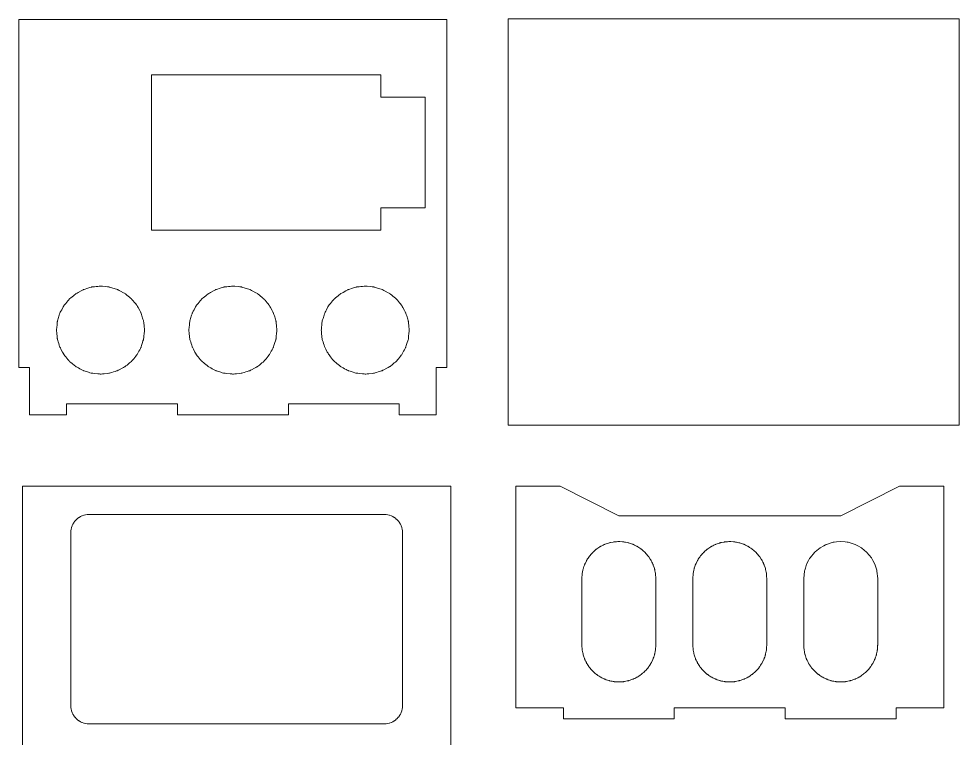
# Model space of a CAD drawing. Header units: inches. Extents: x 14 to 268, y -400 to -14.
# Drawn here: x 14.1 to 268.4, y -208.4 to -13.7 of the extents above; entities that cross this region are included whole.
import ezdxf

# ---------------------------------------------------------------- set-up
doc = ezdxf.new("R2010")
doc.units = ezdxf.units.IN
doc.header["$MEASUREMENT"] = 0
doc.layers.add('Layer 1', color=7, linetype='Continuous')

# ---------------------------------------------------------------- blocks, each defined once
blk = doc.blocks.new('block 2')
at = {"layer": 'Layer 1', "color": 7, "lineweight": 9, "true_color": 0xffffff}
blk.add_lwpolyline([(119.7, -97.97), (119.7, -97.94), (119.69, -97.85), (119.66, -97.55), (119.62, -97.13), (119.57, -96.66), (119.53, -96.2), (119.49, -95.83), (119.47, -95.6), (119.45, -95.54), (119.39, -95.35), (119.29, -95.01), (119.02, -94.14), (118.9, -93.75), (118.81, -93.46), (118.78, -93.37), (118.77, -93.34), (118.76, -93.32), (118.72, -93.25), (118.59, -93), (118.4, -92.65), (117.97, -91.87), (117.8, -91.55), (117.69, -91.35), (117.66, -91.3), (117.54, -91.15), (117.32, -90.89), (117.05, -90.56), (116.5, -89.89), (116.3, -89.66), (116.25, -89.59), (116.22, -89.55), (116.2, -89.54), (116.15, -89.5), (115.94, -89.33), (115.64, -89.08), (115.3, -88.79), (114.96, -88.51), (114.67, -88.28), (114.49, -88.13), (114.44, -88.09), (114.28, -88.01), (113.99, -87.85), (113.21, -87.42), (112.84, -87.23), (112.57, -87.08), (112.48, -87.03), (112.44, -87), (112.42, -87), (112.36, -86.98), (112.11, -86.9), (111.73, -86.78), (110.86, -86.51), (110.49, -86.4), (110.26, -86.33), (110.19, -86.31), (110.13, -86.3), (110.01, -86.29), (109.67, -86.26), (109.23, -86.21), (108.31, -86.12), (107.98, -86.09), (107.87, -86.07), (107.81, -86.07), (107.73, -86.07), (107.47, -86.1), (107.07, -86.14), (106.6, -86.19), (106.14, -86.24), (105.74, -86.28), (105.47, -86.3), (105.4, -86.31), (105.35, -86.33), (105.24, -86.36), (104.93, -86.46), (104.08, -86.72), (103.67, -86.85), (103.35, -86.95), (103.24, -86.98), (103.18, -87), (103.12, -87.03), (102.91, -87.15), (102.58, -87.33), (101.79, -87.75), (101.45, -87.94), (101.22, -88.06), (101.16, -88.09), (101.15, -88.1), (101.11, -88.13), (101.03, -88.2), (100.79, -88.39), (100.47, -88.66), (99.8, -89.22), (99.54, -89.43), (99.4, -89.54), (99.36, -89.59), (99.21, -89.77), (98.98, -90.05), (98.7, -90.39), (98.41, -90.74), (98.16, -91.04), (97.99, -91.25), (97.95, -91.3), (97.93, -91.32), (97.91, -91.35), (97.87, -91.43), (97.72, -91.7), (97.31, -92.47), (97.1, -92.85), (96.94, -93.15), (96.85, -93.32), (96.83, -93.37), (96.76, -93.59), (96.65, -93.95), (96.38, -94.81), (96.26, -95.2), (96.18, -95.47), (96.15, -95.55), (96.15, -95.57), (96.14, -95.61), (96.13, -95.7), (96.1, -96.01), (96.06, -96.44), (95.96, -97.36), (95.93, -97.73), (95.91, -97.94), (95.91, -98), (95.93, -98.22), (95.97, -98.6), (96.01, -99.05), (96.06, -99.53), (96.1, -99.95), (96.13, -100.25), (96.14, -100.34), (96.15, -100.37), (96.15, -100.39), (96.18, -100.47), (96.27, -100.76), (96.39, -101.15), (96.52, -101.59), (96.66, -102.01), (96.76, -102.36), (96.83, -102.57), (96.85, -102.62), (96.95, -102.8), (97.12, -103.11), (97.54, -103.89), (97.73, -104.25), (97.88, -104.51), (97.92, -104.59), (97.94, -104.62), (97.95, -104.64), (98, -104.7), (98.18, -104.91), (98.43, -105.22), (98.99, -105.9), (99.22, -106.18), (99.36, -106.35), (99.4, -106.4), (99.55, -106.52), (99.82, -106.73), (100.15, -107.01), (100.81, -107.56), (101.05, -107.75), (101.12, -107.81), (101.15, -107.83), (101.17, -107.84), (101.23, -107.88), (101.47, -108.01), (101.81, -108.19), (102.21, -108.41), (102.6, -108.62), (102.92, -108.8), (103.13, -108.91), (103.19, -108.94), (103.25, -108.96), (103.36, -108.99), (103.69, -109.09), (104.55, -109.36), (104.95, -109.49), (105.26, -109.58), (105.35, -109.61), (105.4, -109.63), (105.42, -109.63), (105.49, -109.63), (105.76, -109.66), (106.16, -109.7), (107.1, -109.8), (107.49, -109.84), (107.74, -109.86), (107.81, -109.87), (107.88, -109.86), (107.99, -109.85), (108.34, -109.81), (108.78, -109.77), (109.69, -109.68), (110.03, -109.64), (110.14, -109.63), (110.19, -109.63), (110.27, -109.61), (110.51, -109.53), (110.88, -109.41), (111.32, -109.28), (111.75, -109.14), (112.12, -109.03), (112.37, -108.95), (112.44, -108.93), (112.49, -108.9), (112.58, -108.85), (112.86, -108.7), (113.63, -108.28), (114.01, -108.08), (114.3, -107.92), (114.39, -107.87), (114.45, -107.84), (114.5, -107.8), (114.69, -107.65), (114.98, -107.41), (115.66, -106.84), (115.96, -106.6), (116.16, -106.43), (116.21, -106.39), (116.22, -106.38), (116.25, -106.34), (116.31, -106.27), (116.51, -106.03), (116.78, -105.71), (117.33, -105.03), (117.55, -104.77), (117.66, -104.63), (117.69, -104.58), (117.81, -104.37), (117.98, -104.05), (118.19, -103.66), (118.41, -103.26), (118.6, -102.92), (118.73, -102.68), (118.76, -102.62), (118.77, -102.6), (118.78, -102.56), (118.81, -102.47), (118.9, -102.17), (119.16, -101.33), (119.29, -100.91), (119.4, -100.57), (119.46, -100.39), (119.47, -100.32), (119.49, -100.09), (119.53, -99.71), (119.62, -98.78), (119.66, -98.36), (119.69, -98.07), (119.7, -97.99), (119.7, -97.97)], dxfattribs=at)
blk = doc.blocks.new('block 3')
at = {"layer": 'Layer 1', "color": 7, "lineweight": 9, "true_color": 0xffffff}
blk.add_lwpolyline([(83.9, -97.97), (83.9, -97.94), (83.89, -97.85), (83.86, -97.55), (83.82, -97.13), (83.77, -96.66), (83.73, -96.2), (83.69, -95.83), (83.67, -95.6), (83.65, -95.54), (83.59, -95.35), (83.49, -95.01), (83.22, -94.14), (83.1, -93.75), (83.01, -93.46), (82.98, -93.37), (82.97, -93.34), (82.96, -93.32), (82.92, -93.25), (82.79, -93), (82.6, -92.65), (82.17, -91.87), (82, -91.55), (81.89, -91.35), (81.86, -91.3), (81.74, -91.15), (81.52, -90.89), (81.25, -90.56), (80.7, -89.89), (80.5, -89.66), (80.45, -89.59), (80.42, -89.55), (80.4, -89.54), (80.35, -89.5), (80.14, -89.33), (79.84, -89.08), (79.5, -88.79), (79.16, -88.51), (78.87, -88.28), (78.69, -88.13), (78.64, -88.09), (78.48, -88.01), (78.19, -87.85), (77.41, -87.42), (77.04, -87.23), (76.77, -87.08), (76.68, -87.03), (76.64, -87), (76.62, -87), (76.56, -86.98), (76.31, -86.9), (75.93, -86.78), (75.06, -86.51), (74.69, -86.4), (74.46, -86.33), (74.39, -86.31), (74.33, -86.3), (74.21, -86.29), (73.87, -86.26), (73.43, -86.21), (72.51, -86.12), (72.18, -86.09), (72.07, -86.07), (72.01, -86.07), (71.93, -86.07), (71.67, -86.1), (71.27, -86.14), (70.8, -86.19), (70.34, -86.24), (69.94, -86.28), (69.67, -86.3), (69.6, -86.31), (69.55, -86.33), (69.44, -86.36), (69.13, -86.46), (68.28, -86.72), (67.87, -86.85), (67.55, -86.95), (67.44, -86.98), (67.38, -87), (67.32, -87.03), (67.11, -87.15), (66.78, -87.33), (65.99, -87.75), (65.65, -87.94), (65.42, -88.06), (65.36, -88.09), (65.35, -88.1), (65.31, -88.13), (65.23, -88.2), (64.99, -88.39), (64.67, -88.66), (64, -89.22), (63.74, -89.43), (63.6, -89.54), (63.56, -89.59), (63.41, -89.77), (63.18, -90.05), (62.9, -90.39), (62.61, -90.74), (62.36, -91.04), (62.19, -91.25), (62.15, -91.3), (62.14, -91.32), (62.11, -91.35), (62.07, -91.43), (61.92, -91.7), (61.51, -92.47), (61.3, -92.85), (61.14, -93.15), (61.05, -93.32), (61.03, -93.37), (60.96, -93.59), (60.85, -93.95), (60.58, -94.81), (60.46, -95.2), (60.38, -95.47), (60.35, -95.55), (60.35, -95.57), (60.34, -95.61), (60.33, -95.7), (60.3, -96.01), (60.26, -96.44), (60.16, -97.36), (60.13, -97.73), (60.11, -97.94), (60.11, -98), (60.13, -98.22), (60.17, -98.6), (60.21, -99.05), (60.26, -99.53), (60.3, -99.95), (60.33, -100.25), (60.34, -100.34), (60.35, -100.37), (60.35, -100.39), (60.38, -100.47), (60.47, -100.76), (60.59, -101.15), (60.72, -101.59), (60.86, -102.01), (60.96, -102.36), (61.03, -102.57), (61.05, -102.62), (61.15, -102.8), (61.32, -103.11), (61.74, -103.89), (61.93, -104.25), (62.08, -104.51), (62.12, -104.59), (62.14, -104.62), (62.15, -104.64), (62.2, -104.7), (62.38, -104.91), (62.63, -105.22), (63.19, -105.9), (63.42, -106.18), (63.56, -106.35), (63.6, -106.4), (63.75, -106.52), (64.02, -106.73), (64.35, -107.01), (65.01, -107.56), (65.25, -107.75), (65.32, -107.81), (65.35, -107.83), (65.37, -107.84), (65.43, -107.88), (65.67, -108.01), (66.01, -108.19), (66.41, -108.41), (66.8, -108.62), (67.12, -108.8), (67.33, -108.91), (67.39, -108.94), (67.45, -108.96), (67.56, -108.99), (67.89, -109.09), (68.75, -109.36), (69.15, -109.49), (69.46, -109.58), (69.55, -109.61), (69.6, -109.63), (69.62, -109.63), (69.69, -109.63), (69.96, -109.66), (70.36, -109.7), (71.3, -109.8), (71.69, -109.84), (71.94, -109.86), (72.01, -109.87), (72.08, -109.86), (72.19, -109.85), (72.54, -109.81), (72.98, -109.77), (73.89, -109.68), (74.23, -109.64), (74.34, -109.63), (74.39, -109.63), (74.47, -109.61), (74.71, -109.53), (75.08, -109.41), (75.52, -109.28), (75.95, -109.14), (76.32, -109.03), (76.57, -108.95), (76.64, -108.93), (76.69, -108.9), (76.78, -108.85), (77.06, -108.7), (77.83, -108.28), (78.21, -108.08), (78.5, -107.92), (78.59, -107.87), (78.65, -107.84), (78.7, -107.8), (78.89, -107.65), (79.18, -107.41), (79.86, -106.84), (80.16, -106.6), (80.36, -106.43), (80.41, -106.39), (80.42, -106.38), (80.45, -106.34), (80.51, -106.27), (80.71, -106.03), (80.98, -105.71), (81.53, -105.03), (81.75, -104.77), (81.86, -104.63), (81.89, -104.58), (82.01, -104.37), (82.18, -104.05), (82.39, -103.66), (82.61, -103.26), (82.8, -102.92), (82.93, -102.68), (82.96, -102.62), (82.97, -102.6), (82.98, -102.56), (83.01, -102.47), (83.1, -102.17), (83.36, -101.33), (83.49, -100.91), (83.6, -100.57), (83.66, -100.39), (83.67, -100.32), (83.69, -100.09), (83.73, -99.71), (83.82, -98.78), (83.86, -98.36), (83.89, -98.07), (83.9, -97.99), (83.9, -97.97)], dxfattribs=at)
blk = doc.blocks.new('block 4')
at = {"layer": 'Layer 1', "color": 7, "lineweight": 9, "true_color": 0xffffff}
blk.add_lwpolyline([(48.1, -97.97), (48.1, -97.94), (48.09, -97.85), (48.06, -97.55), (48.02, -97.13), (47.97, -96.66), (47.93, -96.2), (47.89, -95.83), (47.87, -95.6), (47.85, -95.54), (47.79, -95.35), (47.69, -95.01), (47.42, -94.14), (47.3, -93.75), (47.21, -93.46), (47.18, -93.37), (47.17, -93.34), (47.16, -93.32), (47.12, -93.25), (46.99, -93), (46.8, -92.65), (46.37, -91.87), (46.2, -91.55), (46.09, -91.35), (46.06, -91.3), (45.94, -91.15), (45.72, -90.89), (45.45, -90.56), (44.9, -89.89), (44.7, -89.66), (44.65, -89.59), (44.62, -89.55), (44.6, -89.54), (44.55, -89.5), (44.34, -89.33), (44.04, -89.08), (43.7, -88.79), (43.36, -88.51), (43.07, -88.28), (42.89, -88.13), (42.84, -88.09), (42.68, -88.01), (42.39, -87.85), (41.61, -87.42), (41.24, -87.23), (40.97, -87.08), (40.88, -87.03), (40.84, -87), (40.82, -87), (40.76, -86.98), (40.51, -86.9), (40.13, -86.78), (39.26, -86.51), (38.89, -86.4), (38.66, -86.33), (38.59, -86.31), (38.53, -86.3), (38.41, -86.29), (38.07, -86.26), (37.63, -86.21), (36.71, -86.12), (36.38, -86.09), (36.27, -86.07), (36.21, -86.07), (36.13, -86.07), (35.87, -86.1), (35.47, -86.14), (35, -86.19), (34.54, -86.24), (34.14, -86.28), (33.87, -86.3), (33.8, -86.31), (33.75, -86.33), (33.64, -86.36), (33.33, -86.46), (32.48, -86.72), (32.07, -86.85), (31.75, -86.95), (31.64, -86.98), (31.58, -87), (31.52, -87.03), (31.31, -87.15), (30.98, -87.33), (30.19, -87.75), (29.85, -87.94), (29.62, -88.06), (29.56, -88.09), (29.55, -88.1), (29.51, -88.13), (29.43, -88.2), (29.19, -88.39), (28.87, -88.66), (28.2, -89.22), (27.94, -89.43), (27.8, -89.54), (27.76, -89.59), (27.61, -89.77), (27.38, -90.05), (27.1, -90.39), (26.81, -90.74), (26.56, -91.04), (26.39, -91.25), (26.35, -91.3), (26.33, -91.32), (26.31, -91.35), (26.27, -91.43), (26.12, -91.7), (25.71, -92.47), (25.5, -92.85), (25.34, -93.15), (25.25, -93.32), (25.23, -93.37), (25.16, -93.59), (25.05, -93.95), (24.78, -94.81), (24.66, -95.2), (24.58, -95.47), (24.55, -95.55), (24.55, -95.57), (24.54, -95.61), (24.53, -95.7), (24.5, -96.01), (24.46, -96.44), (24.36, -97.36), (24.33, -97.73), (24.31, -97.94), (24.31, -98), (24.33, -98.22), (24.37, -98.6), (24.41, -99.05), (24.46, -99.53), (24.5, -99.95), (24.53, -100.25), (24.54, -100.34), (24.55, -100.37), (24.55, -100.39), (24.58, -100.47), (24.67, -100.76), (24.79, -101.15), (24.92, -101.59), (25.06, -102.01), (25.16, -102.36), (25.23, -102.57), (25.25, -102.62), (25.35, -102.8), (25.52, -103.11), (25.94, -103.89), (26.13, -104.25), (26.28, -104.51), (26.32, -104.59), (26.34, -104.62), (26.35, -104.64), (26.4, -104.7), (26.58, -104.91), (26.83, -105.22), (27.39, -105.9), (27.62, -106.18), (27.76, -106.35), (27.8, -106.4), (27.95, -106.52), (28.22, -106.73), (28.55, -107.01), (29.21, -107.56), (29.45, -107.75), (29.52, -107.81), (29.55, -107.83), (29.57, -107.84), (29.63, -107.88), (29.87, -108.01), (30.21, -108.19), (30.61, -108.41), (31, -108.62), (31.32, -108.8), (31.53, -108.91), (31.59, -108.94), (31.65, -108.96), (31.76, -108.99), (32.09, -109.09), (32.95, -109.36), (33.35, -109.49), (33.66, -109.58), (33.75, -109.61), (33.8, -109.63), (33.82, -109.63), (33.88, -109.63), (34.16, -109.66), (34.56, -109.7), (35.5, -109.8), (35.89, -109.84), (36.14, -109.86), (36.21, -109.87), (36.28, -109.86), (36.39, -109.85), (36.74, -109.81), (37.18, -109.77), (38.09, -109.68), (38.43, -109.64), (38.54, -109.63), (38.59, -109.63), (38.67, -109.61), (38.91, -109.53), (39.28, -109.41), (39.72, -109.28), (40.15, -109.14), (40.52, -109.03), (40.77, -108.95), (40.84, -108.93), (40.89, -108.9), (40.98, -108.85), (41.26, -108.7), (42.03, -108.28), (42.41, -108.08), (42.7, -107.92), (42.79, -107.87), (42.85, -107.84), (42.9, -107.8), (43.09, -107.65), (43.38, -107.41), (44.06, -106.84), (44.36, -106.6), (44.56, -106.43), (44.61, -106.39), (44.62, -106.38), (44.65, -106.34), (44.71, -106.27), (44.91, -106.03), (45.18, -105.71), (45.73, -105.03), (45.95, -104.77), (46.06, -104.63), (46.09, -104.58), (46.21, -104.37), (46.38, -104.05), (46.59, -103.66), (46.81, -103.26), (47, -102.92), (47.13, -102.68), (47.16, -102.62), (47.17, -102.6), (47.18, -102.56), (47.21, -102.47), (47.3, -102.17), (47.56, -101.33), (47.69, -100.91), (47.8, -100.57), (47.86, -100.39), (47.87, -100.32), (47.89, -100.09), (47.93, -99.71), (48.02, -98.78), (48.06, -98.36), (48.09, -98.07), (48.1, -97.99), (48.1, -97.97)], dxfattribs=at)
blk = doc.blocks.new('block 5')
at = {"layer": 'Layer 1', "color": 7, "lineweight": 9, "true_color": 0xffffff}
blk.add_lwpolyline([(50.01, -28.91), (112.01, -28.91)], dxfattribs=at)
blk = doc.blocks.new('block 6')
at = {"layer": 'Layer 1', "color": 7, "lineweight": 9, "true_color": 0xffffff}
blk.add_lwpolyline([(50.01, -28.91), (50.01, -49.91)], dxfattribs=at)
blk = doc.blocks.new('block 7')
at = {"layer": 'Layer 1', "color": 7, "lineweight": 9, "true_color": 0xffffff}
blk.add_lwpolyline([(72.01, -13.91), (14.11, -13.91)], dxfattribs=at)
blk = doc.blocks.new('block 8')
at = {"layer": 'Layer 1', "color": 7, "lineweight": 9, "true_color": 0xffffff}
blk.add_lwpolyline([(14.11, -13.91), (14.11, -108.11)], dxfattribs=at)
blk = doc.blocks.new('block 9')
at = {"layer": 'Layer 1', "color": 7, "lineweight": 9, "true_color": 0xffffff}
blk.add_lwpolyline([(14.11, -108.11), (17.01, -108.11)], dxfattribs=at)
blk = doc.blocks.new('block 10')
at = {"layer": 'Layer 1', "color": 7, "lineweight": 9, "true_color": 0xffffff}
blk.add_lwpolyline([(17.01, -108.11), (17.01, -120.91)], dxfattribs=at)
blk = doc.blocks.new('block 11')
at = {"layer": 'Layer 1', "color": 7, "lineweight": 9, "true_color": 0xffffff}
blk.add_lwpolyline([(17.01, -120.91), (27.01, -120.91)], dxfattribs=at)
blk = doc.blocks.new('block 12')
at = {"layer": 'Layer 1', "color": 7, "lineweight": 9, "true_color": 0xffffff}
blk.add_lwpolyline([(27.01, -120.91), (27.01, -117.91)], dxfattribs=at)
blk = doc.blocks.new('block 13')
at = {"layer": 'Layer 1', "color": 7, "lineweight": 9, "true_color": 0xffffff}
blk.add_lwpolyline([(27.01, -117.91), (57.01, -117.91)], dxfattribs=at)
blk = doc.blocks.new('block 14')
at = {"layer": 'Layer 1', "color": 7, "lineweight": 9, "true_color": 0xffffff}
blk.add_lwpolyline([(57.01, -117.91), (57.01, -120.91)], dxfattribs=at)
blk = doc.blocks.new('block 15')
at = {"layer": 'Layer 1', "color": 7, "lineweight": 9, "true_color": 0xffffff}
blk.add_lwpolyline([(57.01, -120.91), (72.01, -120.91)], dxfattribs=at)
blk = doc.blocks.new('block 16')
at = {"layer": 'Layer 1', "color": 7, "lineweight": 9, "true_color": 0xffffff}
blk.add_lwpolyline([(87.01, -120.91), (72.01, -120.91)], dxfattribs=at)
blk = doc.blocks.new('block 17')
at = {"layer": 'Layer 1', "color": 7, "lineweight": 9, "true_color": 0xffffff}
blk.add_lwpolyline([(87.01, -117.91), (87.01, -120.91)], dxfattribs=at)
blk = doc.blocks.new('block 18')
at = {"layer": 'Layer 1', "color": 7, "lineweight": 9, "true_color": 0xffffff}
blk.add_lwpolyline([(117.01, -117.91), (87.01, -117.91)], dxfattribs=at)
blk = doc.blocks.new('block 19')
at = {"layer": 'Layer 1', "color": 7, "lineweight": 9, "true_color": 0xffffff}
blk.add_lwpolyline([(117.01, -120.91), (117.01, -117.91)], dxfattribs=at)
blk = doc.blocks.new('block 20')
at = {"layer": 'Layer 1', "color": 7, "lineweight": 9, "true_color": 0xffffff}
blk.add_lwpolyline([(127.01, -120.91), (117.01, -120.91)], dxfattribs=at)
blk = doc.blocks.new('block 21')
at = {"layer": 'Layer 1', "color": 7, "lineweight": 9, "true_color": 0xffffff}
blk.add_lwpolyline([(127.01, -108.11), (127.01, -120.91)], dxfattribs=at)
blk = doc.blocks.new('block 22')
at = {"layer": 'Layer 1', "color": 7, "lineweight": 9, "true_color": 0xffffff}
blk.add_lwpolyline([(129.91, -108.11), (127.01, -108.11)], dxfattribs=at)
blk = doc.blocks.new('block 23')
at = {"layer": 'Layer 1', "color": 7, "lineweight": 9, "true_color": 0xffffff}
blk.add_lwpolyline([(129.91, -13.91), (129.91, -108.11)], dxfattribs=at)
blk = doc.blocks.new('block 24')
at = {"layer": 'Layer 1', "color": 7, "lineweight": 9, "true_color": 0xffffff}
blk.add_lwpolyline([(72.01, -13.91), (129.91, -13.91)], dxfattribs=at)
blk = doc.blocks.new('block 25')
at = {"layer": 'Layer 1', "color": 7, "lineweight": 9, "true_color": 0xffffff}
blk.add_lwpolyline([(112.01, -28.91), (112.01, -34.91)], dxfattribs=at)
blk = doc.blocks.new('block 26')
at = {"layer": 'Layer 1', "color": 7, "lineweight": 9, "true_color": 0xffffff}
blk.add_lwpolyline([(112.01, -34.91), (124.01, -34.91)], dxfattribs=at)
blk = doc.blocks.new('block 27')
at = {"layer": 'Layer 1', "color": 7, "lineweight": 9, "true_color": 0xffffff}
blk.add_lwpolyline([(124.01, -34.91), (124.01, -49.91)], dxfattribs=at)
blk = doc.blocks.new('block 28')
at = {"layer": 'Layer 1', "color": 7, "lineweight": 9, "true_color": 0xffffff}
blk.add_lwpolyline([(124.01, -64.91), (124.01, -49.91)], dxfattribs=at)
blk = doc.blocks.new('block 29')
at = {"layer": 'Layer 1', "color": 7, "lineweight": 9, "true_color": 0xffffff}
blk.add_lwpolyline([(112.01, -64.91), (124.01, -64.91)], dxfattribs=at)
blk = doc.blocks.new('block 30')
at = {"layer": 'Layer 1', "color": 7, "lineweight": 9, "true_color": 0xffffff}
blk.add_lwpolyline([(112.01, -70.91), (112.01, -64.91)], dxfattribs=at)
blk = doc.blocks.new('block 31')
at = {"layer": 'Layer 1', "color": 7, "lineweight": 9, "true_color": 0xffffff}
blk.add_lwpolyline([(50.01, -70.91), (112.01, -70.91)], dxfattribs=at)
blk = doc.blocks.new('block 32')
at = {"layer": 'Layer 1', "color": 7, "lineweight": 9, "true_color": 0xffffff}
blk.add_lwpolyline([(50.01, -70.91), (50.01, -49.91)], dxfattribs=at)
blk = doc.blocks.new('block 33')
at = {"layer": 'Layer 1', "color": 7, "lineweight": 9, "true_color": 0xffffff}
blk.add_lwpolyline([(73.02, -140.18), (15.12, -140.18)], dxfattribs=at)
blk = doc.blocks.new('block 34')
at = {"layer": 'Layer 1', "color": 7, "lineweight": 9, "true_color": 0xffffff}
blk.add_lwpolyline([(15.12, -140.18), (15.12, -234.38)], dxfattribs=at)
blk = doc.blocks.new('block 40')
at = {"layer": 'Layer 1', "color": 7, "lineweight": 9, "true_color": 0xffffff}
blk.add_lwpolyline([(130.92, -140.18), (130.92, -234.38)], dxfattribs=at)
blk = doc.blocks.new('block 41')
at = {"layer": 'Layer 1', "color": 7, "lineweight": 9, "true_color": 0xffffff}
blk.add_lwpolyline([(73.02, -140.18), (130.92, -140.18)], dxfattribs=at)
blk = doc.blocks.new('block 45')
at = {"layer": 'Layer 1', "color": 7, "lineweight": 9, "true_color": 0xffffff}
blk.add_lwpolyline([(117.9, -199.53), (117.9, -152.83)], dxfattribs=at)
blk = doc.blocks.new('block 46')
at = {"layer": 'Layer 1', "color": 7, "lineweight": 9, "true_color": 0xffffff}
blk.add_open_spline([(112.9, -204.53), (112.9, -204.53), (113.4, -204.51), (113.4, -204.51), (113.4, -204.51), (113.4, -204.51), (113.88, -204.43), (114.36, -204.32), (114.36, -204.32), (114.36, -204.32), (114.36, -204.32), (114.82, -204.15), (114.82, -204.15), (114.82, -204.15), (114.82, -204.15), (115.26, -203.94), (115.68, -203.69), (115.68, -203.69), (115.68, -203.69), (115.68, -203.69), (116.07, -203.4), (116.07, -203.4), (116.07, -203.4), (116.07, -203.4), (116.44, -203.07), (116.77, -202.7), (116.77, -202.7), (116.77, -202.7), (116.77, -202.7), (117.06, -202.31), (117.06, -202.31), (117.06, -202.31), (117.06, -202.31), (117.31, -201.89), (117.52, -201.44), (117.52, -201.44), (117.52, -201.44), (117.52, -201.44), (117.69, -200.99), (117.69, -200.99), (117.69, -200.99), (117.69, -200.99), (117.81, -200.51), (117.88, -200.03), (117.88, -200.03), (117.88, -200.03), (117.88, -200.03), (117.9, -199.53), (117.9, -199.53)], degree=3, knots=[0, 0, 0, 0, 1, 1, 1, 2, 2, 2, 3, 3, 3, 4, 4, 4, 5, 5, 5, 6, 6, 6, 7, 7, 7, 8, 8, 8, 9, 9, 9, 10, 10, 10, 11, 11, 11, 12, 12, 12, 13, 13, 13, 14, 14, 14, 15, 15, 15, 16, 16, 16, 16], dxfattribs=at)
blk = doc.blocks.new('block 47')
at = {"layer": 'Layer 1', "color": 7, "lineweight": 9, "true_color": 0xffffff}
blk.add_lwpolyline([(112.9, -204.53), (73.02, -204.53)], dxfattribs=at)
blk = doc.blocks.new('block 48')
at = {"layer": 'Layer 1', "color": 7, "lineweight": 9, "true_color": 0xffffff}
blk.add_lwpolyline([(33.14, -204.53), (73.02, -204.53)], dxfattribs=at)
blk = doc.blocks.new('block 49')
at = {"layer": 'Layer 1', "color": 7, "lineweight": 9, "true_color": 0xffffff}
blk.add_open_spline([(28.14, -199.53), (28.14, -199.53), (28.17, -200.03), (28.17, -200.03), (28.17, -200.03), (28.17, -200.03), (28.24, -200.51), (28.36, -200.99), (28.36, -200.99), (28.36, -200.99), (28.36, -200.99), (28.52, -201.44), (28.52, -201.44), (28.52, -201.44), (28.52, -201.44), (28.73, -201.89), (28.98, -202.31), (28.98, -202.31), (28.98, -202.31), (28.98, -202.31), (29.27, -202.7), (29.27, -202.7), (29.27, -202.7), (29.27, -202.7), (29.61, -203.07), (29.97, -203.4), (29.97, -203.4), (29.97, -203.4), (29.97, -203.4), (30.37, -203.69), (30.37, -203.69), (30.37, -203.69), (30.37, -203.69), (30.79, -203.94), (31.23, -204.15), (31.23, -204.15), (31.23, -204.15), (31.23, -204.15), (31.69, -204.32), (31.69, -204.32), (31.69, -204.32), (31.69, -204.32), (32.16, -204.43), (32.65, -204.51), (32.65, -204.51), (32.65, -204.51), (32.65, -204.51), (33.14, -204.53), (33.14, -204.53)], degree=3, knots=[0, 0, 0, 0, 1, 1, 1, 2, 2, 2, 3, 3, 3, 4, 4, 4, 5, 5, 5, 6, 6, 6, 7, 7, 7, 8, 8, 8, 9, 9, 9, 10, 10, 10, 11, 11, 11, 12, 12, 12, 13, 13, 13, 14, 14, 14, 15, 15, 15, 16, 16, 16, 16], dxfattribs=at)
blk = doc.blocks.new('block 50')
at = {"layer": 'Layer 1', "color": 7, "lineweight": 9, "true_color": 0xffffff}
blk.add_lwpolyline([(28.14, -199.53), (28.14, -152.83)], dxfattribs=at)
blk = doc.blocks.new('block 51')
at = {"layer": 'Layer 1', "color": 7, "lineweight": 9, "true_color": 0xffffff}
blk.add_open_spline([(33.14, -147.83), (33.14, -147.83), (32.65, -147.86), (32.65, -147.86), (32.65, -147.86), (32.65, -147.86), (32.16, -147.93), (31.69, -148.05), (31.69, -148.05), (31.69, -148.05), (31.69, -148.05), (31.23, -148.21), (31.23, -148.21), (31.23, -148.21), (31.23, -148.21), (30.79, -148.42), (30.37, -148.67), (30.37, -148.67), (30.37, -148.67), (30.37, -148.67), (29.97, -148.96), (29.97, -148.96), (29.97, -148.96), (29.97, -148.96), (29.61, -149.3), (29.27, -149.66), (29.27, -149.66), (29.27, -149.66), (29.27, -149.66), (28.98, -150.06), (28.98, -150.06), (28.98, -150.06), (28.98, -150.06), (28.73, -150.48), (28.52, -150.92), (28.52, -150.92), (28.52, -150.92), (28.52, -150.92), (28.36, -151.38), (28.36, -151.38), (28.36, -151.38), (28.36, -151.38), (28.24, -151.85), (28.17, -152.34), (28.17, -152.34), (28.17, -152.34), (28.17, -152.34), (28.14, -152.83), (28.14, -152.83)], degree=3, knots=[0, 0, 0, 0, 1, 1, 1, 2, 2, 2, 3, 3, 3, 4, 4, 4, 5, 5, 5, 6, 6, 6, 7, 7, 7, 8, 8, 8, 9, 9, 9, 10, 10, 10, 11, 11, 11, 12, 12, 12, 13, 13, 13, 14, 14, 14, 15, 15, 15, 16, 16, 16, 16], dxfattribs=at)
blk = doc.blocks.new('block 52')
at = {"layer": 'Layer 1', "color": 7, "lineweight": 9, "true_color": 0xffffff}
blk.add_lwpolyline([(33.14, -147.83), (73.02, -147.83)], dxfattribs=at)
blk = doc.blocks.new('block 53')
at = {"layer": 'Layer 1', "color": 7, "lineweight": 9, "true_color": 0xffffff}
blk.add_lwpolyline([(112.9, -147.83), (73.02, -147.83)], dxfattribs=at)
blk = doc.blocks.new('block 54')
at = {"layer": 'Layer 1', "color": 7, "lineweight": 9, "true_color": 0xffffff}
blk.add_open_spline([(117.9, -152.83), (117.9, -152.83), (117.88, -152.34), (117.88, -152.34), (117.88, -152.34), (117.88, -152.34), (117.81, -151.85), (117.69, -151.38), (117.69, -151.38), (117.69, -151.38), (117.69, -151.38), (117.52, -150.92), (117.52, -150.92), (117.52, -150.92), (117.52, -150.92), (117.31, -150.48), (117.06, -150.06), (117.06, -150.06), (117.06, -150.06), (117.06, -150.06), (116.77, -149.66), (116.77, -149.66), (116.77, -149.66), (116.77, -149.66), (116.44, -149.3), (116.07, -148.96), (116.07, -148.96), (116.07, -148.96), (116.07, -148.96), (115.68, -148.67), (115.68, -148.67), (115.68, -148.67), (115.68, -148.67), (115.26, -148.42), (114.82, -148.21), (114.82, -148.21), (114.82, -148.21), (114.82, -148.21), (114.36, -148.05), (114.36, -148.05), (114.36, -148.05), (114.36, -148.05), (113.88, -147.93), (113.4, -147.86), (113.4, -147.86), (113.4, -147.86), (113.4, -147.86), (112.9, -147.83), (112.9, -147.83)], degree=3, knots=[0, 0, 0, 0, 1, 1, 1, 2, 2, 2, 3, 3, 3, 4, 4, 4, 5, 5, 5, 6, 6, 6, 7, 7, 7, 8, 8, 8, 9, 9, 9, 10, 10, 10, 11, 11, 11, 12, 12, 12, 13, 13, 13, 14, 14, 14, 15, 15, 15, 16, 16, 16, 16], dxfattribs=at)
blk = doc.blocks.new('block 55')
at = {"layer": 'Layer 1', "color": 7, "lineweight": 9, "true_color": 0xffffff}
blk.add_lwpolyline([(206.39, -148.18), (176.39, -148.18)], dxfattribs=at)
blk = doc.blocks.new('block 56')
at = {"layer": 'Layer 1', "color": 7, "lineweight": 9, "true_color": 0xffffff}
blk.add_lwpolyline([(176.39, -148.18), (160.49, -140.18)], dxfattribs=at)
blk = doc.blocks.new('block 57')
at = {"layer": 'Layer 1', "color": 7, "lineweight": 9, "true_color": 0xffffff}
blk.add_lwpolyline([(160.49, -140.18), (148.49, -140.18)], dxfattribs=at)
blk = doc.blocks.new('block 58')
at = {"layer": 'Layer 1', "color": 7, "lineweight": 9, "true_color": 0xffffff}
blk.add_lwpolyline([(148.49, -140.18), (148.49, -200.18)], dxfattribs=at)
blk = doc.blocks.new('block 59')
at = {"layer": 'Layer 1', "color": 7, "lineweight": 9, "true_color": 0xffffff}
blk.add_lwpolyline([(148.49, -200.18), (161.39, -200.18)], dxfattribs=at)
blk = doc.blocks.new('block 60')
at = {"layer": 'Layer 1', "color": 7, "lineweight": 9, "true_color": 0xffffff}
blk.add_lwpolyline([(161.39, -200.18), (161.39, -203.18)], dxfattribs=at)
blk = doc.blocks.new('block 61')
at = {"layer": 'Layer 1', "color": 7, "lineweight": 9, "true_color": 0xffffff}
blk.add_lwpolyline([(161.39, -203.18), (191.39, -203.18)], dxfattribs=at)
blk = doc.blocks.new('block 62')
at = {"layer": 'Layer 1', "color": 7, "lineweight": 9, "true_color": 0xffffff}
blk.add_lwpolyline([(191.39, -203.18), (191.39, -200.18)], dxfattribs=at)
blk = doc.blocks.new('block 63')
at = {"layer": 'Layer 1', "color": 7, "lineweight": 9, "true_color": 0xffffff}
blk.add_lwpolyline([(191.39, -200.18), (206.39, -200.18)], dxfattribs=at)
blk = doc.blocks.new('block 64')
at = {"layer": 'Layer 1', "color": 7, "lineweight": 9, "true_color": 0xffffff}
blk.add_lwpolyline([(221.39, -200.18), (206.39, -200.18)], dxfattribs=at)
blk = doc.blocks.new('block 65')
at = {"layer": 'Layer 1', "color": 7, "lineweight": 9, "true_color": 0xffffff}
blk.add_lwpolyline([(221.39, -203.18), (221.39, -200.18)], dxfattribs=at)
blk = doc.blocks.new('block 66')
at = {"layer": 'Layer 1', "color": 7, "lineweight": 9, "true_color": 0xffffff}
blk.add_lwpolyline([(251.39, -203.18), (221.39, -203.18)], dxfattribs=at)
blk = doc.blocks.new('block 67')
at = {"layer": 'Layer 1', "color": 7, "lineweight": 9, "true_color": 0xffffff}
blk.add_lwpolyline([(251.39, -200.18), (251.39, -203.18)], dxfattribs=at)
blk = doc.blocks.new('block 68')
at = {"layer": 'Layer 1', "color": 7, "lineweight": 9, "true_color": 0xffffff}
blk.add_lwpolyline([(264.29, -200.18), (251.39, -200.18)], dxfattribs=at)
blk = doc.blocks.new('block 69')
at = {"layer": 'Layer 1', "color": 7, "lineweight": 9, "true_color": 0xffffff}
blk.add_lwpolyline([(264.29, -140.18), (264.29, -200.18)], dxfattribs=at)
blk = doc.blocks.new('block 70')
at = {"layer": 'Layer 1', "color": 7, "lineweight": 9, "true_color": 0xffffff}
blk.add_lwpolyline([(252.29, -140.18), (264.29, -140.18)], dxfattribs=at)
blk = doc.blocks.new('block 71')
at = {"layer": 'Layer 1', "color": 7, "lineweight": 9, "true_color": 0xffffff}
blk.add_lwpolyline([(236.39, -148.18), (252.29, -140.18)], dxfattribs=at)
blk = doc.blocks.new('block 72')
at = {"layer": 'Layer 1', "color": 7, "lineweight": 9, "true_color": 0xffffff}
blk.add_lwpolyline([(206.39, -148.18), (236.39, -148.18)], dxfattribs=at)
blk = doc.blocks.new('block 73')
at = {"layer": 'Layer 1', "color": 7, "lineweight": 9, "true_color": 0xffffff}
blk.add_lwpolyline([(186.39, -165.18), (186.39, -183.18)], dxfattribs=at)
blk = doc.blocks.new('block 74')
at = {"layer": 'Layer 1', "color": 7, "lineweight": 9, "true_color": 0xffffff}
blk.add_lwpolyline([(166.39, -183.18), (166.4, -183.22), (166.4, -183.31), (166.42, -183.63), (166.45, -184.01), (166.47, -184.34), (166.48, -184.45), (166.48, -184.5), (166.49, -184.53), (166.5, -184.61), (166.56, -184.9), (166.63, -185.27), (166.7, -185.6), (166.72, -185.72), (166.74, -185.78), (166.74, -185.8), (166.76, -185.86), (166.85, -186.13), (167.09, -186.81), (167.13, -186.93), (167.15, -187), (167.18, -187.07), (167.23, -187.17), (167.3, -187.3), (167.46, -187.63), (167.62, -187.95), (167.68, -188.07), (167.72, -188.15), (167.75, -188.21), (167.81, -188.29), (167.89, -188.41), (168.28, -189.01), (168.37, -189.13), (168.42, -189.22), (168.47, -189.28), (168.52, -189.34), (168.61, -189.44), (168.84, -189.7), (169.08, -189.98), (169.26, -190.18), (169.3, -190.23), (169.32, -190.24), (169.37, -190.29), (169.46, -190.37), (169.72, -190.6), (170, -190.85), (170.22, -191.04), (170.28, -191.09), (170.29, -191.1), (170.34, -191.14), (170.43, -191.2), (170.71, -191.39), (171.03, -191.6), (171.29, -191.77), (171.37, -191.82), (171.39, -191.84), (171.43, -191.86), (171.52, -191.9), (171.81, -192.05), (172.15, -192.22), (172.45, -192.36), (172.54, -192.41), (172.58, -192.43), (172.61, -192.44), (172.69, -192.46), (172.98, -192.56), (173.34, -192.68), (173.65, -192.79), (173.76, -192.82), (173.82, -192.84), (173.84, -192.85), (173.91, -192.86), (174.19, -192.92), (174.55, -192.99), (174.89, -193.06), (175.01, -193.08), (175.09, -193.09), (175.16, -193.1), (175.43, -193.12), (176.14, -193.16), (176.28, -193.17), (176.37, -193.18), (176.44, -193.18), (176.54, -193.17), (176.68, -193.16), (177.04, -193.14), (177.4, -193.12), (177.54, -193.11), (177.64, -193.1), (177.71, -193.09), (177.8, -193.07), (177.93, -193.05), (178.64, -192.91), (178.79, -192.88), (178.9, -192.86), (178.97, -192.84), (179.05, -192.82), (179.17, -192.78), (179.49, -192.67), (179.85, -192.55), (180.12, -192.45), (180.19, -192.43), (180.21, -192.42), (180.26, -192.4), (180.37, -192.35), (180.67, -192.2), (181.02, -192.03), (181.29, -191.89), (181.37, -191.85), (181.39, -191.84), (181.43, -191.81), (181.52, -191.76), (181.79, -191.57), (182.11, -191.36), (182.38, -191.18), (182.46, -191.13), (182.5, -191.1), (182.52, -191.08), (182.59, -191.02), (182.82, -190.82), (183.1, -190.57), (183.35, -190.35), (183.43, -190.28), (183.48, -190.24), (183.49, -190.22), (183.54, -190.17), (183.73, -189.95), (183.98, -189.67), (184.2, -189.41), (184.28, -189.32), (184.33, -189.27), (184.34, -189.25), (184.37, -189.2), (184.52, -188.98), (184.73, -188.67), (184.92, -188.38), (184.99, -188.27), (185.04, -188.2), (185.08, -188.14), (185.12, -188.04), (185.19, -187.91), (185.51, -187.27), (185.57, -187.14), (185.61, -187.05), (185.64, -186.99), (185.67, -186.9), (185.71, -186.77), (185.83, -186.43), (185.95, -186.09), (185.99, -185.95), (186.03, -185.84), (186.05, -185.77), (186.07, -185.69), (186.09, -185.57), (186.23, -184.86), (186.29, -184.58), (186.3, -184.52), (186.31, -184.5), (186.31, -184.45), (186.32, -184.34), (186.34, -184.01), (186.36, -183.63), (186.38, -183.31), (186.39, -183.22), (186.39, -183.18)], dxfattribs=at)
blk = doc.blocks.new('block 75')
at = {"layer": 'Layer 1', "color": 7, "lineweight": 9, "true_color": 0xffffff}
blk.add_lwpolyline([(166.39, -183.18), (166.39, -165.18)], dxfattribs=at)
blk = doc.blocks.new('block 76')
at = {"layer": 'Layer 1', "color": 7, "lineweight": 9, "true_color": 0xffffff}
blk.add_lwpolyline([(186.39, -165.18), (186.39, -165.15), (186.38, -165.05), (186.36, -164.73), (186.34, -164.35), (186.32, -164.02), (186.31, -163.91), (186.31, -163.86), (186.3, -163.84), (186.29, -163.76), (186.23, -163.46), (186.15, -163.09), (186.09, -162.76), (186.06, -162.64), (186.05, -162.58), (186.04, -162.56), (186.02, -162.5), (185.93, -162.24), (185.7, -161.56), (185.66, -161.43), (185.63, -161.36), (185.6, -161.29), (185.55, -161.19), (185.49, -161.06), (185.33, -160.73), (185.17, -160.42), (185.11, -160.29), (185.07, -160.21), (185.03, -160.15), (184.98, -160.07), (184.9, -159.95), (184.5, -159.35), (184.42, -159.23), (184.36, -159.14), (184.32, -159.09), (184.26, -159.02), (184.18, -158.92), (183.95, -158.66), (183.7, -158.38), (183.53, -158.18), (183.48, -158.13), (183.47, -158.12), (183.42, -158.07), (183.33, -157.99), (183.07, -157.76), (182.79, -157.51), (182.57, -157.32), (182.51, -157.27), (182.49, -157.26), (182.45, -157.23), (182.35, -157.16), (182.07, -156.98), (181.75, -156.76), (181.5, -156.59), (181.42, -156.54), (181.39, -156.52), (181.36, -156.5), (181.27, -156.46), (180.98, -156.32), (180.63, -156.15), (180.34, -156), (180.24, -155.96), (180.2, -155.93), (180.18, -155.93), (180.1, -155.9), (179.81, -155.8), (179.45, -155.68), (179.13, -155.57), (179.02, -155.54), (178.97, -155.52), (178.95, -155.51), (178.88, -155.5), (178.6, -155.44), (178.23, -155.37), (177.9, -155.31), (177.77, -155.28), (177.7, -155.27), (177.62, -155.26), (177.36, -155.24), (176.64, -155.2), (176.51, -155.19), (176.42, -155.18), (176.35, -155.18), (176.25, -155.19), (176.11, -155.2), (175.75, -155.22), (175.39, -155.25), (175.24, -155.26), (175.14, -155.26), (175.07, -155.27), (174.99, -155.29), (174.86, -155.31), (174.15, -155.45), (174, -155.48), (173.89, -155.5), (173.81, -155.52), (173.74, -155.54), (173.62, -155.58), (173.29, -155.7), (172.94, -155.82), (172.67, -155.91), (172.6, -155.93), (172.58, -155.94), (172.52, -155.96), (172.42, -156.02), (172.11, -156.17), (171.77, -156.34), (171.49, -156.47), (171.42, -156.51), (171.39, -156.52), (171.35, -156.55), (171.27, -156.61), (170.99, -156.79), (170.68, -157), (170.41, -157.18), (170.32, -157.24), (170.29, -157.26), (170.27, -157.28), (170.2, -157.34), (169.97, -157.54), (169.68, -157.79), (169.44, -158.01), (169.35, -158.09), (169.31, -158.12), (169.3, -158.14), (169.25, -158.2), (169.05, -158.41), (168.81, -158.69), (168.59, -158.95), (168.51, -159.04), (168.46, -159.1), (168.45, -159.11), (168.41, -159.16), (168.26, -159.39), (168.06, -159.69), (167.86, -159.98), (167.79, -160.09), (167.75, -160.16), (167.71, -160.23), (167.66, -160.32), (167.6, -160.45), (167.28, -161.1), (167.22, -161.22), (167.18, -161.31), (167.15, -161.37), (167.12, -161.46), (167.07, -161.59), (166.96, -161.93), (166.84, -162.27), (166.79, -162.42), (166.76, -162.52), (166.74, -162.59), (166.72, -162.67), (166.69, -162.8), (166.55, -163.51), (166.5, -163.78), (166.48, -163.85), (166.48, -163.86), (166.48, -163.91), (166.47, -164.02), (166.45, -164.35), (166.42, -164.73), (166.4, -165.05), (166.4, -165.15), (166.39, -165.18)], dxfattribs=at)
blk = doc.blocks.new('block 77')
at = {"layer": 'Layer 1', "color": 7, "lineweight": 9, "true_color": 0xffffff}
blk.add_open_spline([(246.39, -165.18), (246.39, -165.18), (246.19, -163.17), (246.19, -163.17), (246.19, -163.17), (246.19, -163.17), (245.61, -161.29), (244.69, -159.59), (244.69, -159.59), (244.69, -159.59), (244.69, -159.59), (243.46, -158.11), (243.46, -158.11), (243.46, -158.11), (243.46, -158.11), (241.98, -156.89), (240.29, -155.97), (240.29, -155.97), (240.29, -155.97), (240.29, -155.97), (238.41, -155.38), (238.41, -155.38), (238.41, -155.38), (238.41, -155.38), (236.39, -155.18), (234.38, -155.38), (234.38, -155.38), (234.38, -155.38), (234.38, -155.38), (232.5, -155.97), (232.5, -155.97), (232.5, -155.97), (232.5, -155.97), (230.8, -156.89), (229.32, -158.11), (229.32, -158.11), (229.32, -158.11), (229.32, -158.11), (228.1, -159.59), (228.1, -159.59), (228.1, -159.59), (228.1, -159.59), (227.18, -161.29), (226.6, -163.17), (226.6, -163.17), (226.6, -163.17), (226.6, -163.17), (226.39, -165.18), (226.39, -165.18)], degree=3, knots=[0, 0, 0, 0, 1, 1, 1, 2, 2, 2, 3, 3, 3, 4, 4, 4, 5, 5, 5, 6, 6, 6, 7, 7, 7, 8, 8, 8, 9, 9, 9, 10, 10, 10, 11, 11, 11, 12, 12, 12, 13, 13, 13, 14, 14, 14, 15, 15, 15, 16, 16, 16, 16], dxfattribs=at)
blk = doc.blocks.new('block 78')
at = {"layer": 'Layer 1', "color": 7, "lineweight": 9, "true_color": 0xffffff}
blk.add_lwpolyline([(246.39, -183.18), (246.39, -165.18)], dxfattribs=at)
blk = doc.blocks.new('block 79')
at = {"layer": 'Layer 1', "color": 7, "lineweight": 9, "true_color": 0xffffff}
blk.add_lwpolyline([(226.39, -183.18), (226.4, -183.22), (226.4, -183.31), (226.42, -183.63), (226.45, -184.01), (226.47, -184.34), (226.48, -184.45), (226.48, -184.5), (226.49, -184.53), (226.5, -184.61), (226.56, -184.9), (226.63, -185.27), (226.7, -185.6), (226.72, -185.72), (226.74, -185.78), (226.74, -185.8), (226.76, -185.86), (226.85, -186.13), (227.09, -186.81), (227.13, -186.93), (227.15, -187), (227.18, -187.07), (227.23, -187.17), (227.3, -187.3), (227.46, -187.63), (227.62, -187.95), (227.68, -188.07), (227.72, -188.15), (227.75, -188.21), (227.81, -188.29), (227.89, -188.41), (228.28, -189.01), (228.37, -189.13), (228.42, -189.22), (228.47, -189.28), (228.52, -189.34), (228.61, -189.44), (228.84, -189.7), (229.08, -189.98), (229.26, -190.18), (229.3, -190.23), (229.32, -190.24), (229.37, -190.29), (229.46, -190.37), (229.72, -190.6), (230, -190.85), (230.22, -191.04), (230.28, -191.09), (230.29, -191.1), (230.34, -191.14), (230.43, -191.2), (230.71, -191.39), (231.03, -191.6), (231.29, -191.77), (231.37, -191.82), (231.39, -191.84), (231.43, -191.86), (231.52, -191.9), (231.81, -192.05), (232.15, -192.22), (232.45, -192.36), (232.54, -192.41), (232.58, -192.43), (232.61, -192.44), (232.69, -192.46), (232.98, -192.56), (233.34, -192.68), (233.65, -192.79), (233.76, -192.82), (233.82, -192.84), (233.84, -192.85), (233.91, -192.86), (234.19, -192.92), (234.55, -192.99), (234.89, -193.06), (235.01, -193.08), (235.09, -193.09), (235.16, -193.1), (235.43, -193.12), (236.14, -193.16), (236.28, -193.17), (236.37, -193.18), (236.44, -193.18), (236.54, -193.17), (236.68, -193.16), (237.04, -193.14), (237.4, -193.12), (237.54, -193.11), (237.64, -193.1), (237.71, -193.09), (237.8, -193.07), (237.93, -193.05), (238.64, -192.91), (238.79, -192.88), (238.9, -192.86), (238.97, -192.84), (239.05, -192.82), (239.17, -192.78), (239.49, -192.67), (239.85, -192.55), (240.12, -192.45), (240.19, -192.43), (240.21, -192.42), (240.26, -192.4), (240.37, -192.35), (240.67, -192.2), (241.02, -192.03), (241.29, -191.89), (241.37, -191.85), (241.39, -191.84), (241.43, -191.81), (241.52, -191.76), (241.79, -191.57), (242.11, -191.36), (242.38, -191.18), (242.46, -191.13), (242.5, -191.1), (242.52, -191.08), (242.59, -191.02), (242.82, -190.82), (243.1, -190.57), (243.35, -190.35), (243.43, -190.28), (243.48, -190.24), (243.49, -190.22), (243.54, -190.17), (243.73, -189.95), (243.98, -189.67), (244.2, -189.41), (244.28, -189.32), (244.33, -189.27), (244.34, -189.25), (244.37, -189.2), (244.52, -188.98), (244.73, -188.67), (244.92, -188.38), (244.99, -188.27), (245.04, -188.2), (245.08, -188.14), (245.12, -188.04), (245.19, -187.91), (245.51, -187.27), (245.57, -187.14), (245.61, -187.05), (245.64, -186.99), (245.67, -186.9), (245.71, -186.77), (245.83, -186.43), (245.95, -186.09), (245.99, -185.95), (246.03, -185.84), (246.05, -185.77), (246.07, -185.69), (246.09, -185.57), (246.23, -184.86), (246.29, -184.58), (246.3, -184.52), (246.31, -184.5), (246.31, -184.45), (246.32, -184.34), (246.34, -184.01), (246.36, -183.63), (246.38, -183.31), (246.39, -183.22), (246.39, -183.18)], dxfattribs=at)
blk = doc.blocks.new('block 80')
at = {"layer": 'Layer 1', "color": 7, "lineweight": 9, "true_color": 0xffffff}
blk.add_lwpolyline([(226.39, -165.18), (226.39, -183.18)], dxfattribs=at)
blk = doc.blocks.new('block 81')
at = {"layer": 'Layer 1', "color": 7, "lineweight": 9, "true_color": 0xffffff}
blk.add_lwpolyline([(216.39, -165.18), (216.39, -183.18)], dxfattribs=at)
blk = doc.blocks.new('block 82')
at = {"layer": 'Layer 1', "color": 7, "lineweight": 9, "true_color": 0xffffff}
blk.add_lwpolyline([(196.39, -183.18), (196.4, -183.22), (196.4, -183.31), (196.42, -183.63), (196.45, -184.01), (196.47, -184.34), (196.48, -184.45), (196.48, -184.5), (196.49, -184.53), (196.5, -184.61), (196.56, -184.9), (196.63, -185.27), (196.7, -185.6), (196.72, -185.72), (196.74, -185.78), (196.74, -185.8), (196.76, -185.86), (196.85, -186.13), (197.09, -186.81), (197.13, -186.93), (197.15, -187), (197.18, -187.07), (197.23, -187.17), (197.3, -187.3), (197.46, -187.63), (197.62, -187.95), (197.68, -188.07), (197.72, -188.15), (197.75, -188.21), (197.81, -188.29), (197.89, -188.41), (198.28, -189.01), (198.37, -189.13), (198.42, -189.22), (198.47, -189.28), (198.52, -189.34), (198.61, -189.44), (198.84, -189.7), (199.08, -189.98), (199.26, -190.18), (199.3, -190.23), (199.32, -190.24), (199.37, -190.29), (199.46, -190.37), (199.72, -190.6), (200, -190.85), (200.22, -191.04), (200.28, -191.09), (200.29, -191.1), (200.34, -191.14), (200.43, -191.2), (200.71, -191.39), (201.03, -191.6), (201.29, -191.77), (201.37, -191.82), (201.39, -191.84), (201.43, -191.86), (201.52, -191.9), (201.81, -192.05), (202.15, -192.22), (202.45, -192.36), (202.54, -192.41), (202.58, -192.43), (202.61, -192.44), (202.69, -192.46), (202.98, -192.56), (203.34, -192.68), (203.65, -192.79), (203.76, -192.82), (203.82, -192.84), (203.84, -192.85), (203.91, -192.86), (204.19, -192.92), (204.55, -192.99), (204.89, -193.06), (205.01, -193.08), (205.09, -193.09), (205.16, -193.1), (205.43, -193.12), (206.14, -193.16), (206.28, -193.17), (206.37, -193.18), (206.44, -193.18), (206.54, -193.17), (206.68, -193.16), (207.04, -193.14), (207.4, -193.12), (207.54, -193.11), (207.64, -193.1), (207.71, -193.09), (207.8, -193.07), (207.93, -193.05), (208.64, -192.91), (208.79, -192.88), (208.9, -192.86), (208.97, -192.84), (209.05, -192.82), (209.17, -192.78), (209.49, -192.67), (209.85, -192.55), (210.12, -192.45), (210.19, -192.43), (210.21, -192.42), (210.26, -192.4), (210.37, -192.35), (210.67, -192.2), (211.02, -192.03), (211.29, -191.89), (211.37, -191.85), (211.39, -191.84), (211.43, -191.81), (211.52, -191.76), (211.79, -191.57), (212.11, -191.36), (212.38, -191.18), (212.46, -191.13), (212.5, -191.1), (212.52, -191.08), (212.59, -191.02), (212.82, -190.82), (213.1, -190.57), (213.35, -190.35), (213.43, -190.28), (213.48, -190.24), (213.49, -190.22), (213.54, -190.17), (213.73, -189.95), (213.98, -189.67), (214.2, -189.41), (214.28, -189.32), (214.33, -189.27), (214.34, -189.25), (214.37, -189.2), (214.52, -188.98), (214.73, -188.67), (214.92, -188.38), (214.99, -188.27), (215.04, -188.2), (215.08, -188.14), (215.12, -188.04), (215.19, -187.91), (215.51, -187.27), (215.57, -187.14), (215.61, -187.05), (215.64, -186.99), (215.67, -186.9), (215.71, -186.77), (215.83, -186.43), (215.95, -186.09), (215.99, -185.95), (216.03, -185.84), (216.05, -185.77), (216.07, -185.69), (216.09, -185.57), (216.23, -184.86), (216.29, -184.58), (216.3, -184.52), (216.31, -184.5), (216.31, -184.45), (216.32, -184.34), (216.34, -184.01), (216.36, -183.63), (216.38, -183.31), (216.39, -183.22), (216.39, -183.18)], dxfattribs=at)
blk = doc.blocks.new('block 83')
at = {"layer": 'Layer 1', "color": 7, "lineweight": 9, "true_color": 0xffffff}
blk.add_lwpolyline([(196.39, -183.18), (196.39, -165.18)], dxfattribs=at)
blk = doc.blocks.new('block 84')
at = {"layer": 'Layer 1', "color": 7, "lineweight": 9, "true_color": 0xffffff}
blk.add_lwpolyline([(216.39, -165.18), (216.39, -165.15), (216.38, -165.05), (216.36, -164.73), (216.34, -164.35), (216.32, -164.02), (216.31, -163.91), (216.31, -163.86), (216.3, -163.84), (216.29, -163.76), (216.23, -163.46), (216.15, -163.09), (216.09, -162.76), (216.06, -162.64), (216.05, -162.58), (216.04, -162.56), (216.02, -162.5), (215.93, -162.24), (215.7, -161.56), (215.66, -161.43), (215.63, -161.36), (215.6, -161.29), (215.55, -161.19), (215.49, -161.06), (215.33, -160.73), (215.17, -160.42), (215.11, -160.29), (215.07, -160.21), (215.03, -160.15), (214.98, -160.07), (214.9, -159.95), (214.5, -159.35), (214.42, -159.23), (214.36, -159.14), (214.32, -159.09), (214.26, -159.02), (214.18, -158.92), (213.95, -158.66), (213.7, -158.38), (213.53, -158.18), (213.48, -158.13), (213.47, -158.12), (213.42, -158.07), (213.33, -157.99), (213.07, -157.76), (212.79, -157.51), (212.57, -157.32), (212.51, -157.27), (212.49, -157.26), (212.45, -157.23), (212.35, -157.16), (212.07, -156.98), (211.75, -156.76), (211.5, -156.59), (211.42, -156.54), (211.39, -156.52), (211.36, -156.5), (211.27, -156.46), (210.98, -156.32), (210.63, -156.15), (210.34, -156), (210.24, -155.96), (210.2, -155.93), (210.18, -155.93), (210.1, -155.9), (209.81, -155.8), (209.45, -155.68), (209.13, -155.57), (209.02, -155.54), (208.97, -155.52), (208.95, -155.51), (208.88, -155.5), (208.6, -155.44), (208.23, -155.37), (207.9, -155.31), (207.77, -155.28), (207.7, -155.27), (207.62, -155.26), (207.36, -155.24), (206.64, -155.2), (206.51, -155.19), (206.42, -155.18), (206.35, -155.18), (206.25, -155.19), (206.11, -155.2), (205.75, -155.22), (205.39, -155.25), (205.24, -155.26), (205.14, -155.26), (205.07, -155.27), (204.99, -155.29), (204.86, -155.31), (204.15, -155.45), (204, -155.48), (203.89, -155.5), (203.81, -155.52), (203.74, -155.54), (203.62, -155.58), (203.29, -155.7), (202.94, -155.82), (202.67, -155.91), (202.6, -155.93), (202.58, -155.94), (202.52, -155.96), (202.42, -156.02), (202.11, -156.17), (201.77, -156.34), (201.49, -156.47), (201.42, -156.51), (201.39, -156.52), (201.35, -156.55), (201.27, -156.61), (200.99, -156.79), (200.68, -157), (200.41, -157.18), (200.32, -157.24), (200.29, -157.26), (200.27, -157.28), (200.2, -157.34), (199.97, -157.54), (199.68, -157.79), (199.44, -158.01), (199.35, -158.09), (199.31, -158.12), (199.3, -158.14), (199.25, -158.2), (199.05, -158.41), (198.81, -158.69), (198.59, -158.95), (198.51, -159.04), (198.46, -159.1), (198.45, -159.11), (198.41, -159.16), (198.26, -159.39), (198.06, -159.69), (197.86, -159.98), (197.79, -160.09), (197.75, -160.16), (197.71, -160.23), (197.66, -160.32), (197.6, -160.45), (197.28, -161.1), (197.22, -161.22), (197.18, -161.31), (197.15, -161.37), (197.12, -161.46), (197.07, -161.59), (196.96, -161.93), (196.84, -162.27), (196.79, -162.42), (196.76, -162.52), (196.74, -162.59), (196.72, -162.67), (196.69, -162.8), (196.55, -163.51), (196.5, -163.78), (196.48, -163.85), (196.48, -163.86), (196.48, -163.91), (196.47, -164.02), (196.45, -164.35), (196.42, -164.73), (196.4, -165.05), (196.4, -165.15), (196.39, -165.18)], dxfattribs=at)
blk = doc.blocks.new('block 85')
at = {"layer": 'Layer 1', "color": 7, "lineweight": 9, "true_color": 0xffffff}
blk.add_lwpolyline([(146.43, -13.73), (146.43, -123.73)], dxfattribs=at)
blk = doc.blocks.new('block 86')
at = {"layer": 'Layer 1', "color": 7, "lineweight": 9, "true_color": 0xffffff}
blk.add_lwpolyline([(268.43, -123.73), (146.43, -123.73)], dxfattribs=at)
blk = doc.blocks.new('block 87')
at = {"layer": 'Layer 1', "color": 7, "lineweight": 9, "true_color": 0xffffff}
blk.add_lwpolyline([(268.43, -123.73), (268.43, -13.73)], dxfattribs=at)
blk = doc.blocks.new('block 88')
at = {"layer": 'Layer 1', "color": 7, "lineweight": 9, "true_color": 0xffffff}
blk.add_lwpolyline([(146.43, -13.73), (268.43, -13.73)], dxfattribs=at)

msp = doc.modelspace()

# ---------------------------------------------------------------- block references
at = {"layer": 'Layer 1'}
for name in ['block 7', 'block 8', 'block 24', 'block 23', 'block 85', 'block 88', 'block 87', 'block 5', 'block 6', 'block 25', 'block 26', 'block 27', 'block 32', 'block 28', 'block 29', 'block 30', 'block 31', 'block 4', 'block 3', 'block 2', 'block 9', 'block 10', 'block 21', 'block 22', 'block 12', 'block 13', 'block 14', 'block 17', 'block 18', 'block 19', 'block 11', 'block 15', 'block 16', 'block 20', 'block 86', 'block 33', 'block 34', 'block 41', 'block 40', 'block 57', 'block 58', 'block 56', 'block 71', 'block 70', 'block 69', 'block 51', 'block 52', 'block 53', 'block 54', 'block 55', 'block 72', 'block 50', 'block 45', 'block 76', 'block 84', 'block 77', 'block 75', 'block 73', 'block 83', 'block 81', 'block 80', 'block 78', 'block 74', 'block 82', 'block 79', 'block 49', 'block 46', 'block 59', 'block 60', 'block 62', 'block 63', 'block 64', 'block 65', 'block 67', 'block 68', 'block 61', 'block 66', 'block 48', 'block 47']:
    msp.add_blockref(name, (0, 0), dxfattribs=at)

doc.saveas('drawing.dxf')
